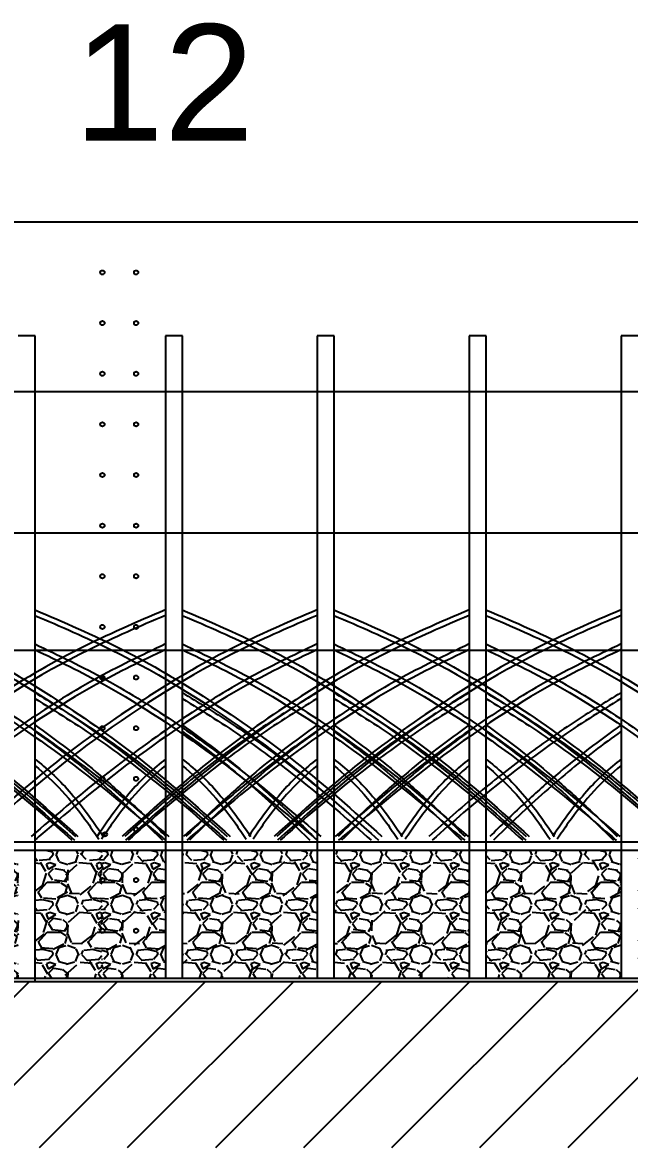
# Model space of a CAD drawing. Header units: feet. Extents: x 0 to 695, y -979 to -294.
# Drawn here: x 60.94 to 64.6, y -306.1 to -299.33 of the extents above; entities that cross this region are included whole.
import ezdxf

# ---------------------------------------------------------------- set-up
doc = ezdxf.new("R2010")
doc.units = ezdxf.units.FT
doc.header["$MEASUREMENT"] = 0
for name, color, linetype in [('ATM Mangroves', 3, 'Continuous'), ('Max Crest Water Height', 130, 'Continuous'), ('Max Water Level', 210, 'Continuous'), ('No of Bays', 2, 'Continuous'), ('Slabs', 7, 'Continuous')]:
    doc.layers.add(name, color=color, linetype=linetype)
doc.styles.get("Standard").update_dxf_attribs({"font": 'verdana.ttf'})

msp = doc.modelspace()

# ---------------------------------------------------------------- hatches: boundary and pattern name
at = {"transparency": 33554687}
h = msp.add_hatch(dxfattribs=at)
h.set_pattern_fill('ANSI31', color=256, scale=3)
h.set_pattern_definition([(45, (-1.99031259989304, 110.2803819911471), (-0.2651650429449553, 0.2651650429449554), [])])
h.paths.add_polyline_path([(10.41983944352068, -305.1031213217977), (3.049839443520682, -305.1031213217977), (3.049839443520682, -306.1031213217977), (98.10063944352068, -306.1031213217985), (99.10063944352068, -306.1031213217984), (99.10063944352068, -302.4455213217977), (107.2176394435207, -302.4455213217977), (107.2176394435207, -301.4455213217977), (98.30921900890351, -301.4455213217977), (98.30921900890348, -305.1031213217977), (10.67383944352068, -305.1031213217977)])
at = {"layer": 'Slabs', "transparency": 33554687}
h = msp.add_hatch(dxfattribs=at)
h.set_pattern_fill('GRAVEL', scale=0.3)
h.set_pattern_definition([(228.012787504, (83.92552272974213, 86.85683634273158), (-2.400000000000019, -2.700000000000001), [0.0403608, -3.995726414122109]), (184.969740728, (83.89852272974214, 86.82683634273155), (3.599999999999993, 0.3000000000000105), [0.0692604, -6.856777428368999]), (132.510447078, (83.82952272974215, 86.82083634273158), (3.000000000000035, -3.299999999999959), [0.0488364, -4.83480977882991]), (267.273689006, (83.71252272974213, 86.7458363427316), (0.3000000000000073, 6.000000000000005), [0.06307139999999987, -6.244067412488692]), (292.833654178, (83.70952272974215, 86.68283634273155), (-1.499999999999996, 3.600000000000009), [0.06184649999999994, -6.122811938426482]), (357.273689006, (83.73352272974215, 86.62583634273159), (-6.000000000000005, 0.3000000000000076), [0.06307139999999987, -6.244067412488692]), (37.6942404667, (83.79652272974214, 86.62283634273155), (-3.899999999999999, -2.999999999999992), [0.08340869999999999, -8.2574545646748]), (72.2553283749, (83.86252272974214, 86.67383634273159), (2.100000000000008, 6.600000000000001), [0.07874639999999987, -7.795896449044011]), (121.429565615, (83.88652272974214, 86.74883634273158), (-2.400000000000006, 3.899999999999996), [0.063285, -6.265221932918699]), (175.236358309, (83.85352272974212, 86.80283634273155), (3.299999999999995, -0.3000000000000114), [0.0722496, -3.54022877363769]), (222.397437798, (83.78152272974215, 86.80883634273158), (-3.599999999999989, -3.299999999999991), [0.0934344, -9.25001250143847]), (138.814074834, (84.00952272974213, 86.74283634273155), (-2.10000000000001, 1.8), [0.03189029999999993, -3.157153443820406]), (171.46923439, (83.98552272974213, 86.76383634273157), (3.899999999999999, -0.5999999999999985), [0.0606711, -6.0064534248471]), (225, (83.92552272974213, 86.77283634273158), (-3.330669073875469e-17, -0.2999999999999799), [0.04242629999999999, -0.38183776871193]), (203.198590514, (83.90452272974214, 86.80883634273158), (1.499999999999997, 0.5999999999999925), [0.0228474, -2.26188453175917]), (291.801409486, (83.88352272974213, 86.79983634273157), (-0.2999999999999052, 0.9000000000000308), [0.0323109, -1.58323854214035]), (30.96375653209999, (83.89552272974213, 86.7698363427316), (0.9000000000000159, 0.5999999999999939), [0.0524787, -1.69680686845359]), (161.565051177, (83.94052272974214, 86.79683634273158), (0.6000000000000034, -0.299999999999993), [0.03794729999999994, -0.9107359980505189]), (16.389540334, (83.70952272974215, 86.79983634273157), (2.99999999999999, 0.9000000000000131), [0.05316, -5.26285354400082]), (70.3461759419, (83.76052272974214, 86.81483634273155), (-1.200000000000366, -3.300000000001019), [0.04459829999999999, -4.4152223241957]), (293.198590514, (83.94052272974214, 86.85683634273158), (-0.5999999999999911, 1.499999999999997), [0.0456945, -2.23903743175917]), (343.610459666, (83.95852272974214, 86.81483634273155), (-2.99999999999999, 0.900000000000013), [0.05315999999999994, -5.262853544000691]), (339.44395478, (83.70952272974215, 86.61383634273159), (-1.500000000000011, 0.6000000000000073), [0.05126399999999993, -2.511937123595246]), (294.775140569, (83.75752272974215, 86.59583634273156), (-1.500000000000002, 3.3), [0.0429534, -4.2523929189828]), (66.8014094864, (83.94352272974213, 86.55683634273157), (0.5999999999999943, 1.499999999999991), [0.0456945, -2.23903743175917]), (17.3540246363, (83.96152272974213, 86.59883634273154), (-3.899999999999993, -1.199999999999989), [0.0502893, -4.978627084272]), (69.44395478040002, (83.79652272974214, 86.55683634273157), (-0.6000000000000021, -1.499999999999986), [0.02563199999999997, -2.537569123595246]), (101.309932474, (83.92552272974213, 86.55683634273157), (-0.2999999999999891, 1.200000000000004), [0.015297, -1.51440885407784]), (165.963756532, (83.92252272974214, 86.57183634273156), (0.8999999999999876, -0.3000000000000004), [0.0618465, -1.17508518768531]), (186.009005957, (83.86252272974214, 86.58683634273154), (3.000000000000014, 0.2999999999999949), [0.057315, -5.67417695236284]), (303.690067526, (83.89552272974213, 86.74283634273155), (-0.2999999999999962, 0.5999999999999958), [0.04326659999999993, -1.038398782639198]), (353.157226587, (83.91952272974213, 86.70683634273155), (5.100000000000004, -0.6000000000000159), [0.0755382, -7.47826878720849]), (60.9453959009, (83.99452272974214, 86.69783634273159), (-1.199999999999993, -2.099999999999993), [0.0308868, -3.0578022422961]), (90, (84.00952272974213, 86.72483634273158), (-0.2999999999999999, 0.3), [0.018, -0.282]), (120.256437164, (83.85652272974214, 86.59583634273156), (1.200000000000003, -2.100000000000002), [0.0416772, -4.12605599683494]), (48.01278750420001, (83.83552272974215, 86.63183634273156), (2.4, 2.699999999999993), [0.08072159999999999, -3.955365614122109]), (0, (83.88952272974213, 86.69183634273156), (0.3, 0.3), [0.078, -0.222]), (325.3048464690001, (83.96752272974213, 86.69183634273156), (3.000000000000041, -2.099999999999947), [0.04743419999999994, -4.695982290252592]), (254.054604099, (84.00652272974214, 86.66483634273158), (-0.3000000000000113, -1.200000000000001), [0.0436806, -2.14035236678415]), (207.645975364, (83.99452272974214, 86.62283634273155), (-5.699999999999985, -3.000000000000014), [0.0711195, -7.040842254677819]), (175.42607874, (83.93152272974213, 86.58983634273159), (-3.899999999999986, 0.3000000000000004), [0.07523969999999999, -7.448722022390669])])
h.paths.add_polyline_path([(59.08560106447138, -304.3157213217978), (58.27427704087771, -304.3157213217978), (58.27427704087771, -305.0840713217978), (58.17280106447137, -305.0840713217978), (58.17280106447137, -304.3157213217978), (57.78090838663589, -304.3157213217978), (57.78798122418617, -305.0840713217978), (61.4187788029657, -305.0840713217978), (61.4232010644714, -304.3157213217978), (61.01747704087772, -304.3157213217978), (61.01747704087772, -305.0840713217978), (60.91600106447138, -305.0840713217978), (60.91600106447138, -304.3157213217971), (60.10307704087771, -304.3157213217978), (60.10307704087771, -305.0840713217978), (60.00160106447137, -305.0840713217978), (60.00160106447137, -304.3157213217978), (59.18560106447138, -304.3157213217979), (59.18707704087772, -305.0840713217978), (59.08560106447138, -305.0840713217978)])
h = msp.add_hatch(dxfattribs=at)
h.set_pattern_fill('GRAVEL', scale=0.3)
h.set_pattern_definition([(228.012787504, (87.55577936803407, 86.85683634273158), (-2.400000000000019, -2.700000000000001), [0.0403608, -3.995726414122109]), (184.969740728, (87.52877936803408, 86.82683634273155), (3.599999999999993, 0.3000000000000105), [0.0692604, -6.856777428368999]), (132.510447078, (87.45977936803409, 86.82083634273158), (3.000000000000035, -3.299999999999959), [0.0488364, -4.83480977882991]), (267.273689006, (87.34277936803407, 86.7458363427316), (0.3000000000000073, 6.000000000000005), [0.06307139999999987, -6.244067412488692]), (292.833654178, (87.33977936803409, 86.68283634273155), (-1.499999999999996, 3.600000000000009), [0.06184649999999994, -6.122811938426482]), (357.273689006, (87.36377936803409, 86.62583634273159), (-6.000000000000005, 0.3000000000000076), [0.06307139999999987, -6.244067412488692]), (37.6942404667, (87.42677936803408, 86.62283634273155), (-3.899999999999999, -2.999999999999992), [0.08340869999999999, -8.2574545646748]), (72.2553283749, (87.49277936803408, 86.67383634273159), (2.100000000000008, 6.600000000000001), [0.07874639999999987, -7.795896449044011]), (121.429565615, (87.51677936803408, 86.74883634273158), (-2.400000000000006, 3.899999999999996), [0.063285, -6.265221932918699]), (175.236358309, (87.48377936803406, 86.80283634273155), (3.299999999999995, -0.3000000000000114), [0.0722496, -3.54022877363769]), (222.397437798, (87.41177936803409, 86.80883634273158), (-3.599999999999989, -3.299999999999991), [0.0934344, -9.25001250143847]), (138.814074834, (87.63977936803407, 86.74283634273155), (-2.10000000000001, 1.8), [0.03189029999999993, -3.157153443820406]), (171.46923439, (87.61577936803407, 86.76383634273157), (3.899999999999999, -0.5999999999999985), [0.0606711, -6.0064534248471]), (225, (87.55577936803407, 86.77283634273158), (-3.330669073875469e-17, -0.2999999999999799), [0.04242629999999999, -0.38183776871193]), (203.198590514, (87.53477936803408, 86.80883634273158), (1.499999999999997, 0.5999999999999925), [0.0228474, -2.26188453175917]), (291.801409486, (87.51377936803406, 86.79983634273157), (-0.2999999999999052, 0.9000000000000308), [0.0323109, -1.58323854214035]), (30.96375653209999, (87.52577936803407, 86.7698363427316), (0.9000000000000159, 0.5999999999999939), [0.0524787, -1.69680686845359]), (161.565051177, (87.57077936803408, 86.79683634273158), (0.6000000000000034, -0.299999999999993), [0.03794729999999994, -0.9107359980505189]), (16.389540334, (87.33977936803409, 86.79983634273157), (2.99999999999999, 0.9000000000000131), [0.05316, -5.26285354400082]), (70.3461759419, (87.39077936803407, 86.81483634273155), (-1.200000000000366, -3.300000000001019), [0.04459829999999999, -4.4152223241957]), (293.198590514, (87.57077936803408, 86.85683634273158), (-0.5999999999999911, 1.499999999999997), [0.0456945, -2.23903743175917]), (343.610459666, (87.58877936803408, 86.81483634273155), (-2.99999999999999, 0.900000000000013), [0.05315999999999994, -5.262853544000691]), (339.44395478, (87.33977936803409, 86.61383634273159), (-1.500000000000011, 0.6000000000000073), [0.05126399999999993, -2.511937123595246]), (294.775140569, (87.38777936803409, 86.59583634273156), (-1.500000000000002, 3.3), [0.0429534, -4.2523929189828]), (66.8014094864, (87.57377936803407, 86.55683634273157), (0.5999999999999943, 1.499999999999991), [0.0456945, -2.23903743175917]), (17.3540246363, (87.59177936803407, 86.59883634273154), (-3.899999999999993, -1.199999999999989), [0.0502893, -4.978627084272]), (69.44395478040002, (87.42677936803408, 86.55683634273157), (-0.6000000000000021, -1.499999999999986), [0.02563199999999997, -2.537569123595246]), (101.309932474, (87.55577936803407, 86.55683634273157), (-0.2999999999999891, 1.200000000000004), [0.015297, -1.51440885407784]), (165.963756532, (87.55277936803408, 86.57183634273156), (0.8999999999999876, -0.3000000000000004), [0.0618465, -1.17508518768531]), (186.009005957, (87.49277936803408, 86.58683634273154), (3.000000000000014, 0.2999999999999949), [0.057315, -5.67417695236284]), (303.690067526, (87.52577936803407, 86.74283634273155), (-0.2999999999999962, 0.5999999999999958), [0.04326659999999993, -1.038398782639198]), (353.157226587, (87.54977936803407, 86.70683634273155), (5.100000000000004, -0.6000000000000159), [0.0755382, -7.47826878720849]), (60.9453959009, (87.62477936803408, 86.69783634273159), (-1.199999999999993, -2.099999999999993), [0.0308868, -3.0578022422961]), (90, (87.63977936803407, 86.72483634273158), (-0.2999999999999999, 0.3), [0.018, -0.282]), (120.256437164, (87.48677936803408, 86.59583634273156), (1.200000000000003, -2.100000000000002), [0.0416772, -4.12605599683494]), (48.01278750420001, (87.46577936803409, 86.63183634273156), (2.4, 2.699999999999993), [0.08072159999999999, -3.955365614122109]), (0, (87.51977936803407, 86.69183634273156), (0.3, 0.3), [0.078, -0.222]), (325.3048464690001, (87.59777936803407, 86.69183634273156), (3.000000000000041, -2.099999999999947), [0.04743419999999994, -4.695982290252592]), (254.054604099, (87.63677936803408, 86.66483634273158), (-0.3000000000000113, -1.200000000000001), [0.0436806, -2.14035236678415]), (207.645975364, (87.62477936803408, 86.62283634273155), (-5.699999999999985, -3.000000000000014), [0.0711195, -7.040842254677819]), (175.42607874, (87.56177936803407, 86.58983634273159), (-3.899999999999986, 0.3000000000000004), [0.07523969999999999, -7.448722022390669])])
h.paths.add_polyline_path([(63.73333367916965, -305.0840713217978), (64.54625770276331, -305.0840713217978), (64.54625770276331, -304.3157213217971), (63.73333367916965, -304.3157213217978)])
h.paths.add_polyline_path([(61.8030577027633, -305.084351795917), (61.80305770276329, -305.0837908476786), (61.8030577027633, -305.0840713217978), (61.8030577027633, -304.3157213217978), (61.41116502492783, -304.3157213217978), (61.41823786247811, -305.0840713217978)])
h.paths.add_polyline_path([(61.90453367916965, -305.0840713217978), (62.71585770276331, -305.0840713217978), (62.71585770276331, -304.3157213217978), (61.90453367916965, -304.3157213217978)])
h.paths.add_polyline_path([(64.64773367916966, -305.0840713217978), (65.17424234243425, -305.0840713217978), (65.17853328149717, -304.3200537679319), (64.64773367916966, -304.3157213217978)])
h.paths.add_polyline_path([(62.81729797006306, -305.0840713217978), (63.63185770276329, -305.0840713217978), (63.63185770276331, -304.3157213217978), (62.81585770276332, -304.3157213217979)])

# ---------------------------------------------------------------- linework, layer by layer
at = {"transparency": 33554687}
for p, q in [((10.67383944352068, -300.5311213217977), (98.10063944352068, -300.5311213217977)), ((10.67383944352068, -305.1031213217977), (98.10063944352068, -305.1031213217977)), ((21.29103944352068, -305.1031213217977), (98.30921900890348, -305.1031213217978))]:
    msp.add_line(p, q, dxfattribs=at)
at = {"color": 0, "transparency": 33554687}
for centre in [(61.42303944352068, -300.8359213217977), (61.62623944352068, -300.8359213217977)]:
    msp.add_circle(centre, 0.0127, dxfattribs=at)
at = {"transparency": 33554687}
for centre in [(61.42303944352068, -301.1407213217977), (61.62623944352068, -301.1407213217977), (61.42303944352068, -301.4455213217977), (61.62623944352068, -301.4455213217977), (61.42303944352068, -301.7503213217977), (61.62623944352068, -301.7503213217977), (61.42303944352068, -302.0551213217977), (61.62623944352068, -302.0551213217977), (61.42303944352068, -302.3599213217977), (61.62623944352068, -302.3599213217977), (61.42303944352068, -302.6647213217977), (61.62623944352068, -302.6647213217977), (61.42303944352068, -302.9695213217977), (61.62623944352068, -302.9695213217977), (61.42303944352068, -303.2743213217977), (61.62623944352068, -303.2743213217977), (61.42303944352068, -303.5791213217977), (61.62623944352068, -303.5791213217977), (61.42303944352068, -303.8839213217977), (61.62623944352068, -303.8839213217977), (61.62623944352068, -304.1887213217977), (61.43834676568517, -304.2181993632332), (61.42303944352068, -304.4935213217977), (61.62623944352068, -304.4935213217977), (61.42303944352068, -304.7983213217977), (61.62623944352068, -304.7983213217977)]:
    msp.add_circle(centre, 0.0127, dxfattribs=at)
at = {"layer": 'ATM Mangroves', "color": 7, "transparency": 33554687}
for p, q in [((61.01747704087772, -301.2169213217975), (60.91600106447138, -301.2169213217975)), ((61.90453367916965, -301.2169213217975), (61.8030577027633, -301.2169213217975)), ((62.81733367916966, -301.2169213217976), (62.71585770276331, -301.2169213217976)), ((63.73333367916965, -301.2169213217976), (63.63185770276331, -301.2169213217976)), ((64.64773367916966, -301.2169213217976), (64.54625770276331, -301.2169213217976)), ((10.87463944352066, -303.1097869782641), (65.06463944352066, -303.1097869782641)), ((61.52463944352066, -304.2649213217977), (57.86703944352066, -304.2649213217977)), ((61.52463944352066, -304.3157213217976), (57.86703944352066, -304.3157213217976)), ((65.18223944352066, -304.2649213217976), (61.52463944352066, -304.2649213217976)), ((65.18223944352066, -304.3157213217976), (61.52463944352066, -304.3157213217976)), ((46.90131228107094, -305.0840713217978), (65.1822394435207, -305.0840713217978))]:
    msp.add_line(p, q, dxfattribs=at)
for points in [[(61.01747704087772, -305.1031213217983), (61.01747704087772, -301.2169213217976)], [(61.01747704087772, -305.1031213217977), (61.01747704087772, -301.2169213217976)], [(61.8030577027633, -301.2169213217976), (61.8030577027633, -305.0840713217978)], [(61.8030577027633, -301.2169213217976), (61.8030577027633, -305.0840713217978)], [(61.90453367916965, -305.0840713217978), (61.90453367916965, -301.2169213217976)], [(61.90453367916965, -305.0840713217978), (61.90453367916965, -301.2169213217976)], [(62.71585770276331, -301.2169213217976), (62.71585770276331, -305.0840713217978)], [(62.71585770276331, -301.2169213217976), (62.71585770276331, -305.0840713217978)], [(62.81733367916966, -305.0840713217978), (62.81733367916966, -301.2169213217976)], [(62.81733367916966, -305.0840713217978), (62.81733367916966, -301.2169213217976)], [(63.63185770276331, -301.2169213217976), (63.63185770276331, -305.0840713217978)], [(63.63185770276331, -301.2169213217976), (63.63185770276331, -305.0840713217978)], [(63.73333367916965, -305.0840713217978), (63.73333367916965, -301.2169213217976)], [(63.73333367916965, -305.0840713217978), (63.73333367916965, -301.2169213217976)], [(64.54625770276331, -301.2169213217976), (64.54625770276331, -305.0840713217978)], [(64.54625770276331, -301.2169213217976), (64.54625770276331, -305.0840713217978)]]:
    msp.add_lwpolyline(points, dxfattribs=at)
for points in [[(59.1858434172629, -302.8662518402169), (59.7076566172629, -303.1033412402169), (60.23055241726289, -303.4075518402169), (60.75561341726294, -303.7832140402169), (61.2752614172629, -304.2303278402169)], [(61.80305770276333, -302.8662518402169), (61.28124450276334, -303.1033412402169), (60.75834870276336, -303.4075518402169), (60.23328770276331, -303.7832140402169), (59.71363970276334, -304.2303278402169)], [(60.1018434172629, -302.8662518402164), (60.6236566172629, -303.1033412402164), (61.14655241726288, -303.4075518402164), (61.67161341726293, -303.7832140402164), (62.19126141726289, -304.2303278402164)], [(62.71585770276334, -302.8662518402169), (62.19404450276334, -303.1033412402169), (61.67114870276335, -303.4075518402169), (61.14608770276331, -303.7832140402169), (60.62643970276335, -304.2303278402169)], [(61.01624341726291, -302.8662518402169), (61.5380566172629, -303.1033412402169), (62.06095241726289, -303.4075518402169), (62.58601341726294, -303.7832140402169), (63.1056614172629, -304.2303278402169)], [(63.63185770276333, -302.8662518402164), (63.11004450276334, -303.1033412402164), (62.58714870276335, -303.4075518402164), (62.0620877027633, -303.7832140402164), (61.54243970276335, -304.2303278402164)], [(61.90330005555483, -302.8662518402169), (62.42511325555483, -303.1033412402169), (62.94800905555481, -303.4075518402169), (63.47307005555486, -303.7832140402169), (63.99271805555482, -304.2303278402169)], [(64.54625770276334, -302.8662518402169), (64.02444450276334, -303.1033412402169), (63.50154870276337, -303.4075518402169), (62.97648770276331, -303.7832140402169), (62.45683970276335, -304.2303278402169)], [(62.81610005555483, -302.8662518402169), (63.33791325555483, -303.1033412402169), (63.86080905555482, -303.4075518402169), (64.38587005555486, -303.7832140402169), (64.90551805555482, -304.2303278402169)], [(63.73210005555483, -302.8662518402164), (64.25391325555482, -303.1033412402164), (64.7768090555548, -303.4075518402164), (65.30187005555486, -303.7832140402164), (65.82151805555482, -304.2303278402164)], [(61.80305770276333, -303.0719458402169), (61.37434810276335, -303.2873832402169), (60.94455590276337, -303.5547854402168), (60.51584630276335, -303.8687394402169), (60.08172370276336, -304.2303278402169)], [(60.1018434172629, -303.0719458402164), (60.53055301726289, -303.2873832402165), (60.96034521726287, -303.5547854402164), (61.38905481726289, -303.8687394402164), (61.82317741726288, -304.2303278402164)], [(62.71585770276334, -303.0719458402169), (62.28714810276335, -303.2873832402169), (61.85735590276337, -303.5547854402168), (61.42864630276335, -303.8687394402169), (60.99452370276336, -304.2303278402169)], [(61.01624341726291, -303.0719458402169), (61.4449530172629, -303.2873832402169), (61.87474521726288, -303.5547854402168), (62.3034548172629, -303.8687394402169), (62.73757741726289, -304.2303278402169)], [(61.90330005555483, -303.0719458402169), (62.33200965555482, -303.2873832402169), (62.7618018555548, -303.5547854402168), (63.19051145555482, -303.8687394402169), (63.62463405555481, -304.2303278402169)], [(63.63185770276333, -303.0719458402164), (63.20314810276334, -303.2873832402165), (62.77335590276336, -303.5547854402164), (62.34464630276334, -303.8687394402164), (61.91052370276335, -304.2303278402164)], [(62.81610005555483, -303.0719458402169), (63.24480965555482, -303.2873832402169), (63.6746018555548, -303.5547854402168), (64.10331145555482, -303.8687394402169), (64.53743405555481, -304.2303278402169)], [(64.54625770276334, -303.0719458402169), (64.11754810276335, -303.2873832402169), (63.68775590276338, -303.5547854402168), (63.25904630276336, -303.8687394402169), (62.82492370276336, -304.2303278402169)], [(63.73210005555483, -303.0719458402164), (64.16080965555481, -303.2873832402165), (64.5906018555548, -303.5547854402164), (65.01931145555481, -303.8687394402164), (65.45343405555481, -304.2303278402164)], [(60.1018434172629, -303.3642478402164), (60.39089761726288, -303.5461246402164), (60.68103441726291, -303.7507360402165), (60.97008861726289, -303.9780820402164), (61.26022541726289, -304.2303278402164)], [(61.01624341726291, -303.3642478402169), (61.30529761726289, -303.5461246402169), (61.59543441726291, -303.7507360402169), (61.8844886172629, -303.9780820402169), (62.1746254172629, -304.2303278402169)], [(62.71585770276334, -303.3642478402169), (62.42680350276336, -303.5461246402169), (62.13666670276333, -303.7507360402169), (61.84761250276335, -303.9780820402169), (61.55747570276336, -304.2303278402169)], [(61.90330005555483, -303.3642478402169), (62.19235425555481, -303.5461246402169), (62.48249105555484, -303.7507360402169), (62.77154525555482, -303.9780820402169), (63.06168205555482, -304.2303278402169)], [(63.63185770276333, -303.3642478402164), (63.34280350276335, -303.5461246402164), (63.05266670276333, -303.7507360402165), (62.76361250276334, -303.9780820402164), (62.47347570276334, -304.2303278402164)], [(62.81610005555483, -303.3642478402169), (63.10515425555482, -303.5461246402169), (63.39529105555484, -303.7507360402169), (63.68434525555482, -303.9780820402169), (63.97448205555482, -304.2303278402169)], [(64.54625770276334, -303.3642478402169), (64.25720350276336, -303.5461246402169), (63.96706670276334, -303.7507360402169), (63.67801250276336, -303.9780820402169), (63.38787570276336, -304.2303278402169)], [(63.73210005555483, -303.3642478402164), (64.0211542555548, -303.5461246402164), (64.31129105555483, -303.7507360402165), (64.60034525555481, -303.9780820402164), (64.89048205555481, -304.2303278402164)], [(61.01624341726291, -303.5591158402169), (61.21219401726291, -303.7041842402169), (61.4092272172629, -303.8633264402169), (61.60517781726291, -304.0376250402169), (61.80654141726291, -304.2303278402169)], [(61.90330005555483, -303.5591158402169), (62.09925065555483, -303.7041842402169), (62.29628385555483, -303.8633264402169), (62.49223445555483, -304.0376250402169), (62.69359805555484, -304.2303278402169)], [(62.71585770276334, -303.5591158402169), (62.51990710276333, -303.7041842402169), (62.32287390276334, -303.8633264402169), (62.12692330276334, -304.0376250402169), (61.92555970276333, -304.2303278402169)], [(62.81610005555483, -303.5591158402169), (63.01205065555484, -303.7041842402169), (63.20908385555483, -303.8633264402169), (63.40503445555483, -304.0376250402169), (63.60639805555484, -304.2303278402169)], [(63.63185770276333, -303.5591158402164), (63.43590710276333, -303.7041842402164), (63.23887390276334, -303.8633264402164), (63.04292330276333, -304.0376250402164), (62.84155970276333, -304.2303278402164)], [(63.73210005555483, -303.5591158402164), (63.92805065555483, -303.7041842402164), (64.12508385555482, -303.8633264402164), (64.32103445555482, -304.0376250402164), (64.52239805555483, -304.2303278402164)], [(64.54625770276334, -303.5591158402169), (64.35030710276334, -303.7041842402169), (64.15327390276335, -303.8633264402169), (63.95732330276335, -304.0376250402169), (63.75595970276334, -304.2303278402169)], [(61.01624341726291, -303.7648098402169), (61.1190904172629, -303.8514178402169), (61.22302001726292, -303.9585952402169), (61.32586701726289, -304.0852594402169), (61.42763141726287, -304.2303278402169)], [(61.80305770276333, -303.7648098402169), (61.70021070276334, -303.8514178402169), (61.59628110276333, -303.9585952402169), (61.49343410276336, -304.0852594402169), (61.39166970276338, -304.2303278402169)], [(61.90330005555483, -303.7648098402169), (62.00614705555483, -303.8514178402169), (62.11007665555484, -303.9585952402169), (62.21292365555481, -304.0852594402169), (62.31468805555479, -304.2303278402169)], [(62.71585770276334, -303.7648098402169), (62.61301070276334, -303.8514178402169), (62.50908110276333, -303.9585952402169), (62.40623410276336, -304.0852594402169), (62.30446970276338, -304.2303278402169)], [(62.81610005555483, -303.7648098402169), (62.91894705555483, -303.8514178402169), (63.02287665555485, -303.9585952402169), (63.12572365555481, -304.0852594402169), (63.22748805555479, -304.2303278402169)], [(63.63185770276333, -303.7648098402164), (63.52901070276334, -303.8514178402164), (63.42508110276332, -303.9585952402164), (63.32223410276335, -304.0852594402164), (63.22046970276337, -304.2303278402164)], [(63.73210005555483, -303.7648098402164), (63.83494705555483, -303.8514178402164), (63.93887665555484, -303.9585952402164), (64.0417236555548, -304.0852594402164), (64.14348805555478, -304.2303278402164)], [(64.54625770276334, -303.7648098402169), (64.44341070276334, -303.8514178402169), (64.33948110276333, -303.9585952402169), (64.23663410276336, -304.0852594402169), (64.13486970276338, -304.2303278402169)]]:
    msp.add_spline(points, degree=3, dxfattribs=at)
for points, knots in [([(59.18584341726287, -302.8999426132483), (59.34079268983939, -302.9664140228958), (59.49516914962655, -303.0328908578108), (59.95339034920173, -303.2584929251836), (60.24578605286808, -303.444115869876), (60.78020384912631, -303.8323189206952), (61.01766402556078, -304.0413587530325), (61.25461403787403, -304.2534006263759)], [0.01225711850538435, 0.01225711850538435, 0.01225711850538435, 0.01225711850538435, 0.4791094907207734, 0.4791094907207734, 1.43732847216232, 1.43732847216232, 2.31778453469601, 2.31778453469601, 2.31778453469601, 2.31778453469601]), ([(61.80305770276336, -302.8999426132483), (61.64810843018684, -302.9664140228958), (61.49373197039969, -303.0328908578108), (61.03551077082452, -303.2584929251836), (60.74311506715816, -303.444115869876), (60.20869727089993, -303.8323189206952), (59.97123709446547, -304.0413587530325), (59.73428708215221, -304.2534006263759)], [0.01225711850538435, 0.01225711850538435, 0.01225711850538435, 0.01225711850538435, 0.4791094907207734, 0.4791094907207734, 1.43732847216232, 1.43732847216232, 2.31778453469601, 2.31778453469601, 2.31778453469601, 2.31778453469601]), ([(60.10184341726287, -302.8999426132478), (60.25679268983939, -302.9664140228953), (60.41116914962655, -303.0328908578103), (60.86939034920172, -303.2584929251831), (61.16178605286808, -303.4441158698756), (61.6962038491263, -303.8323189206948), (61.93366402556077, -304.041358753032), (62.17061403787402, -304.2534006263755)], [0.01225711850538435, 0.01225711850538435, 0.01225711850538435, 0.01225711850538435, 0.4791094907207734, 0.4791094907207734, 1.43732847216232, 1.43732847216232, 2.31778453469601, 2.31778453469601, 2.31778453469601, 2.31778453469601]), ([(62.71585770276337, -302.8999426132483), (62.56090843018685, -302.9664140228958), (62.40653197039969, -303.0328908578108), (61.94831077082451, -303.2584929251836), (61.65591506715815, -303.444115869876), (61.12149727089994, -303.8323189206952), (60.88403709446547, -304.0413587530325), (60.64708708215221, -304.2534006263759)], [0.01225711850538435, 0.01225711850538435, 0.01225711850538435, 0.01225711850538435, 0.4791094907207734, 0.4791094907207734, 1.43732847216232, 1.43732847216232, 2.31778453469601, 2.31778453469601, 2.31778453469601, 2.31778453469601]), ([(61.01624341726288, -302.8999426132483), (61.17119268983939, -302.9664140228958), (61.32556914962655, -303.0328908578108), (61.78379034920173, -303.2584929251836), (62.07618605286809, -303.444115869876), (62.61060384912631, -303.8323189206952), (62.84806402556078, -304.0413587530325), (63.08501403787404, -304.2534006263759)], [0.01225711850538435, 0.01225711850538435, 0.01225711850538435, 0.01225711850538435, 0.4791094907207734, 0.4791094907207734, 1.43732847216232, 1.43732847216232, 2.31778453469601, 2.31778453469601, 2.31778453469601, 2.31778453469601]), ([(63.63185770276336, -302.8999426132478), (63.47690843018685, -302.9664140228953), (63.32253197039969, -303.0328908578103), (62.86431077082451, -303.2584929251831), (62.57191506715815, -303.4441158698756), (62.03749727089993, -303.8323189206948), (61.80003709446546, -304.041358753032), (61.56308708215221, -304.2534006263755)], [0.01225711850538435, 0.01225711850538435, 0.01225711850538435, 0.01225711850538435, 0.4791094907207734, 0.4791094907207734, 1.43732847216232, 1.43732847216232, 2.31778453469601, 2.31778453469601, 2.31778453469601, 2.31778453469601]), ([(61.9033000555548, -302.8999426132483), (62.05824932813132, -302.9664140228958), (62.21262578791848, -303.0328908578108), (62.67084698749365, -303.2584929251836), (62.96324269116001, -303.444115869876), (63.49766048741824, -303.8323189206952), (63.7351206638527, -304.0413587530325), (63.97207067616596, -304.2534006263759)], [0.01225711850538435, 0.01225711850538435, 0.01225711850538435, 0.01225711850538435, 0.4791094907207734, 0.4791094907207734, 1.43732847216232, 1.43732847216232, 2.31778453469601, 2.31778453469601, 2.31778453469601, 2.31778453469601]), ([(64.54625770276337, -302.8999426132483), (64.39130843018685, -302.9664140228958), (64.2369319703997, -303.0328908578108), (63.77871077082452, -303.2584929251836), (63.48631506715817, -303.444115869876), (62.95189727089994, -303.8323189206952), (62.71443709446547, -304.0413587530325), (62.47748708215222, -304.2534006263759)], [0.01225711850538435, 0.01225711850538435, 0.01225711850538435, 0.01225711850538435, 0.4791094907207734, 0.4791094907207734, 1.43732847216232, 1.43732847216232, 2.31778453469601, 2.31778453469601, 2.31778453469601, 2.31778453469601]), ([(62.81610005555481, -302.8999426132483), (62.97104932813132, -302.9664140228958), (63.12542578791848, -303.0328908578108), (63.58364698749366, -303.2584929251836), (63.87604269116002, -303.444115869876), (64.41046048741823, -303.8323189206952), (64.6479206638527, -304.0413587530325), (64.88487067616596, -304.2534006263759)], [0.01225711850538435, 0.01225711850538435, 0.01225711850538435, 0.01225711850538435, 0.4791094907207734, 0.4791094907207734, 1.43732847216232, 1.43732847216232, 2.31778453469601, 2.31778453469601, 2.31778453469601, 2.31778453469601]), ([(63.7321000555548, -302.8999426132478), (63.88704932813132, -302.9664140228953), (64.04142578791847, -303.0328908578103), (64.49964698749365, -303.2584929251831), (64.79204269116, -303.4441158698756), (65.32646048741823, -303.8323189206948), (65.5639206638527, -304.041358753032), (65.80087067616596, -304.2534006263755)], [0.01225711850538435, 0.01225711850538435, 0.01225711850538435, 0.01225711850538435, 0.4791094907207734, 0.4791094907207734, 1.43732847216232, 1.43732847216232, 2.31778453469601, 2.31778453469601, 2.31778453469601, 2.31778453469601]), ([(60.10184341726287, -303.1062671568909), (60.24317141644315, -303.1738666877272), (60.38382221429035, -303.2414661769589), (60.74586513267499, -303.4420967325711), (60.96195995563897, -303.5880810594516), (61.38045605075629, -303.8955675494757), (61.57932416971917, -304.0624769066023), (61.78598078175383, -304.2392504404301), (61.7945137055037, -304.2465515710524), (61.80304773807998, -304.2538536505693)], [0.01366836299702191, 0.01366836299702191, 0.01366836299702191, 0.01366836299702191, 0.4475513778897694, 0.4475513778897694, 1.169952438169013, 1.169952438169013, 1.892353498448257, 1.892353498448257, 1.923465898919428, 1.923465898919428, 1.923465898919428, 1.923465898919428]), ([(61.80305770276336, -303.1062671568913), (61.66172970358308, -303.1738666877276), (61.52107890573589, -303.2414661769594), (61.15903598735125, -303.4420967325716), (60.94294116438726, -303.588081059452), (60.52444506926994, -303.8955675494762), (60.32557695030707, -304.0624769066028), (60.1189203382724, -304.2392504404306), (60.11038741452253, -304.2465515710529), (60.10185338194626, -304.2538536505698)], [0.01366836299702191, 0.01366836299702191, 0.01366836299702191, 0.01366836299702191, 0.4475513778897694, 0.4475513778897694, 1.169952438169013, 1.169952438169013, 1.892353498448257, 1.892353498448257, 1.923465898919428, 1.923465898919428, 1.923465898919428, 1.923465898919428]), ([(62.71585770276337, -303.1062671568913), (62.57452970358309, -303.1738666877276), (62.43387890573589, -303.2414661769594), (62.07183598735124, -303.4420967325716), (61.85574116438726, -303.588081059452), (61.43724506926995, -303.8955675494762), (61.23837695030707, -304.0624769066028), (61.03172033827241, -304.2392504404306), (61.02318741452254, -304.2465515710529), (61.01465338194626, -304.2538536505698)], [0.01366836299702191, 0.01366836299702191, 0.01366836299702191, 0.01366836299702191, 0.4475513778897694, 0.4475513778897694, 1.169952438169013, 1.169952438169013, 1.892353498448257, 1.892353498448257, 1.923465898919428, 1.923465898919428, 1.923465898919428, 1.923465898919428]), ([(61.01624341726288, -303.1062671568913), (61.15757141644315, -303.1738666877276), (61.29822221429036, -303.2414661769594), (61.660265132675, -303.4420967325716), (61.87635995563898, -303.588081059452), (62.2948560507563, -303.8955675494762), (62.49372416971918, -304.0624769066028), (62.70038078175384, -304.2392504404306), (62.70891370550371, -304.2465515710529), (62.71744773807999, -304.2538536505698)], [0.01366836299702191, 0.01366836299702191, 0.01366836299702191, 0.01366836299702191, 0.4475513778897694, 0.4475513778897694, 1.169952438169013, 1.169952438169013, 1.892353498448257, 1.892353498448257, 1.923465898919428, 1.923465898919428, 1.923465898919428, 1.923465898919428]), ([(61.9033000555548, -303.1062671568913), (62.04462805473508, -303.1738666877276), (62.18527885258228, -303.2414661769594), (62.54732177096692, -303.4420967325716), (62.76341659393091, -303.588081059452), (63.18191268904823, -303.8955675494762), (63.3807808080111, -304.0624769066028), (63.58743742004577, -304.2392504404306), (63.59597034379563, -304.2465515710529), (63.60450437637191, -304.2538536505698)], [0.01366836299702191, 0.01366836299702191, 0.01366836299702191, 0.01366836299702191, 0.4475513778897694, 0.4475513778897694, 1.169952438169013, 1.169952438169013, 1.892353498448257, 1.892353498448257, 1.923465898919428, 1.923465898919428, 1.923465898919428, 1.923465898919428]), ([(63.63185770276336, -303.1062671568909), (63.49052970358309, -303.1738666877272), (63.34987890573588, -303.2414661769589), (62.98783598735124, -303.4420967325711), (62.77174116438726, -303.5880810594516), (62.35324506926994, -303.8955675494757), (62.15437695030706, -304.0624769066023), (61.9477203382724, -304.2392504404301), (61.93918741452253, -304.2465515710524), (61.93065338194625, -304.2538536505693)], [0.01366836299702191, 0.01366836299702191, 0.01366836299702191, 0.01366836299702191, 0.4475513778897694, 0.4475513778897694, 1.169952438169013, 1.169952438169013, 1.892353498448257, 1.892353498448257, 1.923465898919428, 1.923465898919428, 1.923465898919428, 1.923465898919428]), ([(62.81610005555481, -303.1062671568913), (62.95742805473508, -303.1738666877276), (63.09807885258228, -303.2414661769594), (63.46012177096693, -303.4420967325716), (63.67621659393091, -303.588081059452), (64.09471268904822, -303.8955675494762), (64.2935808080111, -304.0624769066028), (64.50023742004576, -304.2392504404306), (64.50877034379563, -304.2465515710529), (64.51730437637191, -304.2538536505698)], [0.01366836299702191, 0.01366836299702191, 0.01366836299702191, 0.01366836299702191, 0.4475513778897694, 0.4475513778897694, 1.169952438169013, 1.169952438169013, 1.892353498448257, 1.892353498448257, 1.923465898919428, 1.923465898919428, 1.923465898919428, 1.923465898919428]), ([(64.54625770276337, -303.1062671568913), (64.4049297035831, -303.1738666877276), (64.26427890573589, -303.2414661769594), (63.90223598735125, -303.4420967325716), (63.68614116438727, -303.588081059452), (63.26764506926995, -303.8955675494762), (63.06877695030708, -304.0624769066028), (62.86212033827241, -304.2392504404306), (62.85358741452254, -304.2465515710529), (62.84505338194626, -304.2538536505698)], [0.01366836299702191, 0.01366836299702191, 0.01366836299702191, 0.01366836299702191, 0.4475513778897694, 0.4475513778897694, 1.169952438169013, 1.169952438169013, 1.892353498448257, 1.892353498448257, 1.923465898919428, 1.923465898919428, 1.923465898919428, 1.923465898919428]), ([(63.7321000555548, -303.1062671568909), (63.87342805473508, -303.1738666877272), (64.01407885258227, -303.2414661769589), (64.37612177096692, -303.4420967325711), (64.5922165939309, -303.5880810594516), (65.01071268904822, -303.8955675494757), (65.2095808080111, -304.0624769066023), (65.41623742004576, -304.2392504404301), (65.42477034379563, -304.2465515710524), (65.43330437637191, -304.2538536505693)], [0.01366836299702191, 0.01366836299702191, 0.01366836299702191, 0.01366836299702191, 0.4475513778897694, 0.4475513778897694, 1.169952438169013, 1.169952438169013, 1.892353498448257, 1.892353498448257, 1.923465898919428, 1.923465898919428, 1.923465898919428, 1.923465898919428]), ([(60.10184341726256, -303.4005838857142), (60.23038597951793, -303.4795758814299), (60.35772551033577, -303.5589399485918), (60.6094488606569, -303.7339031530834), (60.73499437487274, -303.8279926149704), (60.9879955826577, -304.0306273098445), (61.11370570461312, -304.1416084642395), (61.23966481090829, -304.2534779849914)], [0.01755962128043403, 0.01755962128043403, 0.01755962128043403, 0.01755962128043403, 0.4357398291652329, 0.4357398291652329, 0.8714796583304657, 0.8714796583304657, 1.338210841209692, 1.338210841209692, 1.338210841209692, 1.338210841209692]), ([(61.01624341726257, -303.4005838857147), (61.14478597951794, -303.4795758814304), (61.27212551033578, -303.5589399485923), (61.5238488606569, -303.7339031530839), (61.64939437487275, -303.8279926149708), (61.90239558265771, -304.030627309845), (62.02810570461313, -304.1416084642399), (62.1540648109083, -304.2534779849918)], [0.01755962128043403, 0.01755962128043403, 0.01755962128043403, 0.01755962128043403, 0.4357398291652329, 0.4357398291652329, 0.8714796583304657, 0.8714796583304657, 1.338210841209692, 1.338210841209692, 1.338210841209692, 1.338210841209692]), ([(62.71585770276368, -303.4005838857147), (62.5873151405083, -303.4795758814304), (62.45997560969047, -303.5589399485923), (62.20825225936934, -303.7339031530839), (62.08270674515349, -303.8279926149708), (61.82970553736853, -304.030627309845), (61.70399541541311, -304.1416084642399), (61.57803630911795, -304.2534779849918)], [0.01755962128043403, 0.01755962128043403, 0.01755962128043403, 0.01755962128043403, 0.4357398291652329, 0.4357398291652329, 0.8714796583304657, 0.8714796583304657, 1.338210841209692, 1.338210841209692, 1.338210841209692, 1.338210841209692]), ([(61.90330005555449, -303.4005838857147), (62.03184261780986, -303.4795758814304), (62.1591821486277, -303.5589399485923), (62.41090549894883, -303.7339031530839), (62.53645101316467, -303.8279926149708), (62.78945222094963, -304.030627309845), (62.91516234290506, -304.1416084642399), (63.04112144920023, -304.2534779849918)], [0.01755962128043403, 0.01755962128043403, 0.01755962128043403, 0.01755962128043403, 0.4357398291652329, 0.4357398291652329, 0.8714796583304657, 0.8714796583304657, 1.338210841209692, 1.338210841209692, 1.338210841209692, 1.338210841209692]), ([(63.63185770276367, -303.4005838857142), (63.5033151405083, -303.4795758814299), (63.37597560969046, -303.5589399485918), (63.12425225936934, -303.7339031530834), (62.99870674515349, -303.8279926149704), (62.74570553736853, -304.0306273098445), (62.61999541541311, -304.1416084642395), (62.49403630911794, -304.2534779849914)], [0.01755962128043403, 0.01755962128043403, 0.01755962128043403, 0.01755962128043403, 0.4357398291652329, 0.4357398291652329, 0.8714796583304657, 0.8714796583304657, 1.338210841209692, 1.338210841209692, 1.338210841209692, 1.338210841209692]), ([(62.81610005555449, -303.4005838857147), (62.94464261780987, -303.4795758814304), (63.0719821486277, -303.5589399485923), (63.32370549894883, -303.7339031530839), (63.44925101316468, -303.8279926149708), (63.70225222094964, -304.030627309845), (63.82796234290506, -304.1416084642399), (63.95392144920023, -304.2534779849918)], [0.01755962128043403, 0.01755962128043403, 0.01755962128043403, 0.01755962128043403, 0.4357398291652329, 0.4357398291652329, 0.8714796583304657, 0.8714796583304657, 1.338210841209692, 1.338210841209692, 1.338210841209692, 1.338210841209692]), ([(64.54625770276368, -303.4005838857147), (64.4177151405083, -303.4795758814304), (64.29037560969047, -303.5589399485923), (64.03865225936934, -303.7339031530839), (63.91310674515351, -303.8279926149708), (63.66010553736854, -304.030627309845), (63.53439541541312, -304.1416084642399), (63.40843630911795, -304.2534779849918)], [0.01755962128043403, 0.01755962128043403, 0.01755962128043403, 0.01755962128043403, 0.4357398291652329, 0.4357398291652329, 0.8714796583304657, 0.8714796583304657, 1.338210841209692, 1.338210841209692, 1.338210841209692, 1.338210841209692]), ([(63.73210005555449, -303.4005838857142), (63.86064261780987, -303.4795758814299), (63.9879821486277, -303.5589399485918), (64.23970549894882, -303.7339031530834), (64.36525101316467, -303.8279926149704), (64.61825222094963, -304.0306273098445), (64.74396234290505, -304.1416084642395), (64.86992144920022, -304.2534779849914)], [0.01755962128043403, 0.01755962128043403, 0.01755962128043403, 0.01755962128043403, 0.4357398291652329, 0.4357398291652329, 0.8714796583304657, 0.8714796583304657, 1.338210841209692, 1.338210841209692, 1.338210841209692, 1.338210841209692]), ([(61.01624341726049, -303.5974172104294), (61.12506177799651, -303.6767479610315), (61.23233173216281, -303.7567148290487), (61.44464047360527, -303.9321440743341), (61.54975152491685, -304.0268422398256), (61.69680431175764, -304.1669259764922), (61.74085262182738, -304.2096986918301), (61.78497154623634, -304.2525406383447)], [0.02081669974320799, 0.02081669974320799, 0.02081669974320799, 0.02081669974320799, 0.3942230184415169, 0.3942230184415169, 0.7884460368830338, 0.7884460368830338, 0.9588479042329013, 0.9588479042329013, 0.9588479042329013, 0.9588479042329013]), ([(61.90330005555241, -303.5974172104294), (62.01211841628844, -303.6767479610315), (62.11938837045474, -303.7567148290487), (62.33169711189719, -303.9321440743341), (62.43680816320877, -304.0268422398256), (62.58386095004956, -304.1669259764922), (62.6279092601193, -304.2096986918301), (62.67202818452827, -304.2525406383447)], [0.02081669974320799, 0.02081669974320799, 0.02081669974320799, 0.02081669974320799, 0.3942230184415169, 0.3942230184415169, 0.7884460368830338, 0.7884460368830338, 0.9588479042329013, 0.9588479042329013, 0.9588479042329013, 0.9588479042329013]), ([(62.71585770276575, -303.5974172104294), (62.60703934202973, -303.6767479610315), (62.49976938786343, -303.7567148290487), (62.28746064642097, -303.9321440743341), (62.18234959510939, -304.0268422398256), (62.0352968082686, -304.1669259764922), (61.99124849819886, -304.2096986918301), (61.9471295737899, -304.2525406383447)], [0.02081669974320799, 0.02081669974320799, 0.02081669974320799, 0.02081669974320799, 0.3942230184415169, 0.3942230184415169, 0.7884460368830338, 0.7884460368830338, 0.9588479042329013, 0.9588479042329013, 0.9588479042329013, 0.9588479042329013]), ([(62.81610005555242, -303.5974172104294), (62.92491841628844, -303.6767479610315), (63.03218837045474, -303.7567148290487), (63.2444971118972, -303.9321440743341), (63.34960816320878, -304.0268422398256), (63.49666095004957, -304.1669259764922), (63.54070926011931, -304.2096986918301), (63.58482818452827, -304.2525406383447)], [0.02081669974320799, 0.02081669974320799, 0.02081669974320799, 0.02081669974320799, 0.3942230184415169, 0.3942230184415169, 0.7884460368830338, 0.7884460368830338, 0.9588479042329013, 0.9588479042329013, 0.9588479042329013, 0.9588479042329013]), ([(63.63185770276575, -303.5974172104289), (63.52303934202973, -303.676747961031), (63.41576938786343, -303.7567148290482), (63.20346064642097, -303.9321440743336), (63.09834959510939, -304.0268422398251), (62.9512968082686, -304.1669259764918), (62.90724849819886, -304.2096986918297), (62.8631295737899, -304.2525406383443)], [0.02081669974320799, 0.02081669974320799, 0.02081669974320799, 0.02081669974320799, 0.3942230184415169, 0.3942230184415169, 0.7884460368830338, 0.7884460368830338, 0.9588479042329013, 0.9588479042329013, 0.9588479042329013, 0.9588479042329013]), ([(63.73210005555242, -303.5974172104289), (63.84091841628844, -303.676747961031), (63.94818837045474, -303.7567148290482), (64.16049711189719, -303.9321440743336), (64.26560816320877, -304.0268422398251), (64.41266095004956, -304.1669259764918), (64.4567092601193, -304.2096986918297), (64.50082818452826, -304.2525406383443)], [0.02081669974320799, 0.02081669974320799, 0.02081669974320799, 0.02081669974320799, 0.3942230184415169, 0.3942230184415169, 0.7884460368830338, 0.7884460368830338, 0.9588479042329013, 0.9588479042329013, 0.9588479042329013, 0.9588479042329013]), ([(64.54625770276576, -303.5974172104294), (64.43743934202973, -303.6767479610315), (64.33016938786344, -303.7567148290487), (64.11786064642098, -303.9321440743341), (64.0127495951094, -304.0268422398256), (63.86569680826862, -304.1669259764922), (63.82164849819888, -304.2096986918301), (63.77752957378991, -304.2525406383447)], [0.02081669974320799, 0.02081669974320799, 0.02081669974320799, 0.02081669974320799, 0.3942230184415169, 0.3942230184415169, 0.7884460368830338, 0.7884460368830338, 0.9588479042329013, 0.9588479042329013, 0.9588479042329013, 0.9588479042329013]), ([(61.01624341726293, -303.8047163455469), (61.07442168819632, -303.8524207078136), (61.1289581080641, -303.9009775476262), (61.23478683558415, -304.0170482336111), (61.28632074416937, -304.0819072293165), (61.35729605416999, -304.1819244566863), (61.37960197385477, -304.2147412592862), (61.40202344414201, -304.2477318469225)], [0.02321068367792342, 0.02321068367792342, 0.02321068367792342, 0.02321068367792342, 0.2330037257347899, 0.2330037257347899, 0.4660074514695797, 0.4660074514695797, 0.5764938276270289, 0.5764938276270289, 0.5764938276270289, 0.5764938276270289]), ([(61.8030577027633, -303.8047163455469), (61.74487943182992, -303.8524207078136), (61.69034301196213, -303.9009775476262), (61.58451428444209, -304.0170482336111), (61.53298037585688, -304.0819072293165), (61.46200506585626, -304.1819244566863), (61.43969914617148, -304.2147412592862), (61.41727767588424, -304.2477318469225)], [0.02321068367792342, 0.02321068367792342, 0.02321068367792342, 0.02321068367792342, 0.2330037257347899, 0.2330037257347899, 0.4660074514695797, 0.4660074514695797, 0.5764938276270289, 0.5764938276270289, 0.5764938276270289, 0.5764938276270289]), ([(61.90330005555486, -303.8047163455469), (61.96147832648824, -303.8524207078136), (62.01601474635603, -303.9009775476262), (62.12184347387608, -304.0170482336111), (62.17337738246129, -304.0819072293165), (62.24435269246191, -304.1819244566863), (62.26665861214669, -304.2147412592862), (62.28908008243393, -304.2477318469225)], [0.02321068367792342, 0.02321068367792342, 0.02321068367792342, 0.02321068367792342, 0.2330037257347899, 0.2330037257347899, 0.4660074514695797, 0.4660074514695797, 0.5764938276270289, 0.5764938276270289, 0.5764938276270289, 0.5764938276270289]), ([(62.71585770276331, -303.8047163455469), (62.65767943182993, -303.8524207078136), (62.60314301196214, -303.9009775476262), (62.49731428444209, -304.0170482336111), (62.44578037585688, -304.0819072293165), (62.37480506585626, -304.1819244566863), (62.35249914617147, -304.2147412592862), (62.33007767588423, -304.2477318469225)], [0.02321068367792342, 0.02321068367792342, 0.02321068367792342, 0.02321068367792342, 0.2330037257347899, 0.2330037257347899, 0.4660074514695797, 0.4660074514695797, 0.5764938276270289, 0.5764938276270289, 0.5764938276270289, 0.5764938276270289]), ([(62.81610005555486, -303.8047163455469), (62.87427832648824, -303.8524207078136), (62.92881474635603, -303.9009775476262), (63.03464347387608, -304.0170482336111), (63.08617738246129, -304.0819072293165), (63.15715269246191, -304.1819244566863), (63.1794586121467, -304.2147412592862), (63.20188008243394, -304.2477318469225)], [0.02321068367792342, 0.02321068367792342, 0.02321068367792342, 0.02321068367792342, 0.2330037257347899, 0.2330037257347899, 0.4660074514695797, 0.4660074514695797, 0.5764938276270289, 0.5764938276270289, 0.5764938276270289, 0.5764938276270289]), ([(63.63185770276331, -303.8047163455464), (63.57367943182992, -303.8524207078131), (63.51914301196214, -303.9009775476258), (63.41331428444209, -304.0170482336107), (63.36178037585687, -304.0819072293161), (63.29080506585625, -304.1819244566858), (63.26849914617147, -304.2147412592857), (63.24607767588423, -304.247731846922)], [0.02321068367792342, 0.02321068367792342, 0.02321068367792342, 0.02321068367792342, 0.2330037257347899, 0.2330037257347899, 0.4660074514695797, 0.4660074514695797, 0.5764938276270289, 0.5764938276270289, 0.5764938276270289, 0.5764938276270289]), ([(63.73210005555486, -303.8047163455464), (63.79027832648824, -303.8524207078131), (63.84481474635603, -303.9009775476258), (63.95064347387608, -304.0170482336107), (64.00217738246128, -304.0819072293161), (64.0731526924619, -304.1819244566858), (64.09545861214669, -304.2147412592857), (64.11788008243393, -304.247731846922)], [0.02321068367792342, 0.02321068367792342, 0.02321068367792342, 0.02321068367792342, 0.2330037257347899, 0.2330037257347899, 0.4660074514695797, 0.4660074514695797, 0.5764938276270289, 0.5764938276270289, 0.5764938276270289, 0.5764938276270289]), ([(64.54625770276331, -303.8047163455469), (64.48807943182993, -303.8524207078136), (64.43354301196214, -303.9009775476262), (64.3277142844421, -304.0170482336111), (64.27618037585688, -304.0819072293165), (64.20520506585626, -304.1819244566863), (64.18289914617148, -304.2147412592862), (64.16047767588424, -304.2477318469225)], [0.02321068367792342, 0.02321068367792342, 0.02321068367792342, 0.02321068367792342, 0.2330037257347899, 0.2330037257347899, 0.4660074514695797, 0.4660074514695797, 0.5764938276270289, 0.5764938276270289, 0.5764938276270289, 0.5764938276270289])]:
    msp.add_open_spline(points, degree=3, knots=knots, dxfattribs=at)
at = {"layer": 'Max Crest Water Height', "color": 7, "transparency": 33554687}
msp.add_line((10.87464067997474, -301.5531734732891), (98.30922024535758, -301.5531734732892), dxfattribs=at)
at = {"layer": 'Max Water Level', "transparency": 33554687}
msp.add_line((10.87463944352066, -302.4031820544878), (94.06784501720067, -302.4031820544878), dxfattribs=at)

# ---------------------------------------------------------------- texts
at = {"layer": 'No of Bays', "color": 0, "transparency": 33554687, "insert": (61.24983806991652, -299.3418023524308), "char_height": 3.5, "width": 19.93908790006646, "attachment_point": 1}
msp.add_mtext('{\\f@Arial Unicode MS|b0|i0|c0|p34;\\H0.2x;12}', dxfattribs=at)

doc.saveas('drawing.dxf')
